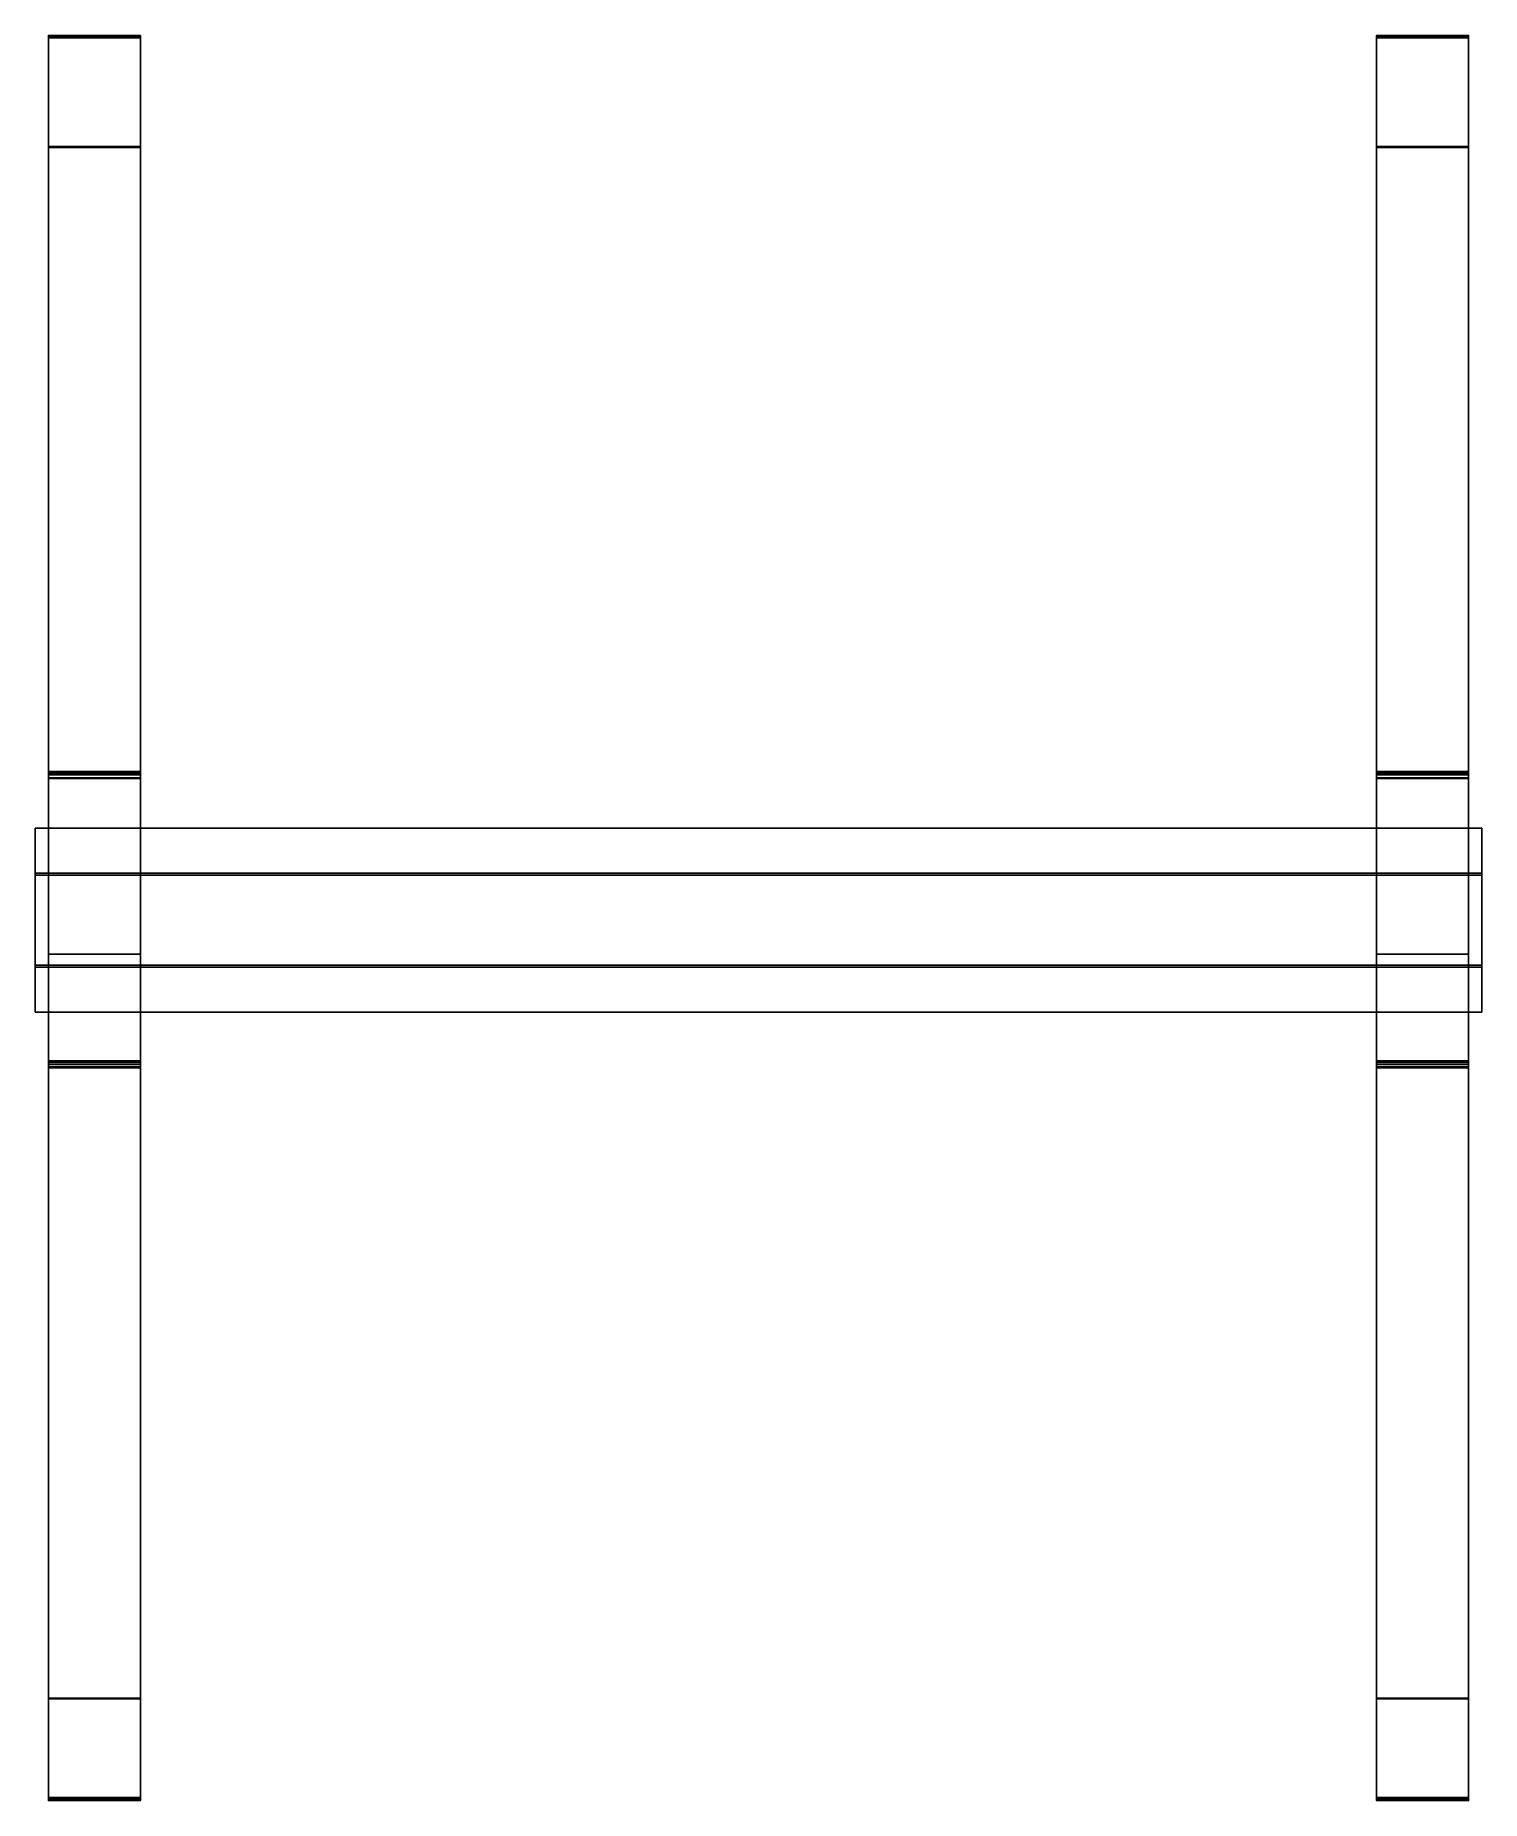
# Model space of a CAD drawing. Extents: x -0.55 to 0.55, y -0.67 to 0.67.
import ezdxf

# ---------------------------------------------------------------- set-up
doc = ezdxf.new("R2010")
doc.units = 0
doc.layers.add('BALANCIER', color=5, linetype='CONTINUOUS')

msp = doc.modelspace()

# ---------------------------------------------------------------- linework, layer by layer
at = {"layer": 'BALANCIER'}
for points in [[(-0.54, 0.6707, 0.1803), (-0.54, 0.1109, 0.1971), (-0.54, 0.1116, 0.2571), (-0.54, 0.6713, 0.2303)], [(-0.54, 0.6713, 0.2303), (-0.54, 0.1116, 0.2571), (-0.47, 0.1116, 0.2571), (-0.47, 0.6713, 0.2303)], [(-0.47, 0.6713, 0.2303), (-0.47, 0.6707, 0.1803), (-0.54, 0.6707, 0.1803), (-0.54, 0.6713, 0.2303)], [(-0.47, 0.1116, 0.2571), (-0.47, 0.1109, 0.1971), (-0.47, 0.6707, 0.1803), (-0.47, 0.6713, 0.2303)], [(0.47, 0.6707, 0.1803), (0.47, 0.1109, 0.1971), (0.47, 0.1116, 0.2571), (0.47, 0.6713, 0.2303)], [(0.47, 0.6713, 0.2303), (0.47, 0.1116, 0.2571), (0.54, 0.1116, 0.2571), (0.54, 0.6713, 0.2303)], [(0.54, 0.6713, 0.2303), (0.54, 0.6707, 0.1803), (0.47, 0.6707, 0.1803), (0.47, 0.6713, 0.2303)], [(0.54, 0.1116, 0.2571), (0.54, 0.1109, 0.1971), (0.54, 0.6707, 0.1803), (0.54, 0.6713, 0.2303)], [(-0.47, 0.6707, 0.1803), (-0.47, 0.1109, 0.1971), (-0.54, 0.1109, 0.1971), (-0.54, 0.6707, 0.1803)], [(-0.47, 0.6702, 0.1403), (-0.47, 0.6694, 0.0703), (-0.54, 0.6694, 0.0703), (-0.54, 0.6702, 0.1403)], [(-0.54, 0.6694, 0.0703), (-0.54, 0.1089, 0.0371), (-0.54, 0.1103, 0.1471), (-0.54, 0.6702, 0.1403)], [(-0.54, 0.6702, 0.1403), (-0.54, 0.1103, 0.1471), (-0.47, 0.1103, 0.1471), (-0.47, 0.6702, 0.1403)], [(-0.47, 0.6694, 0.0703), (-0.47, 0.1089, 0.0371), (-0.54, 0.1089, 0.0371), (-0.54, 0.6694, 0.0703)], [(-0.47, 0.1103, 0.1471), (-0.47, 0.1089, 0.0371), (-0.47, 0.6694, 0.0703), (-0.47, 0.6702, 0.1403)], [(0.54, 0.6707, 0.1803), (0.54, 0.1109, 0.1971), (0.47, 0.1109, 0.1971), (0.47, 0.6707, 0.1803)], [(0.47, 0.6694, 0.0703), (0.47, 0.1089, 0.0371), (0.47, 0.1103, 0.1471), (0.47, 0.6702, 0.1403)], [(0.54, 0.6702, 0.1403), (0.54, 0.6694, 0.0703), (0.47, 0.6694, 0.0703), (0.47, 0.6702, 0.1403)], [(0.47, 0.6702, 0.1403), (0.47, 0.1103, 0.1471), (0.54, 0.1103, 0.1471), (0.54, 0.6702, 0.1403)], [(0.54, 0.6694, 0.0703), (0.54, 0.1089, 0.0371), (0.47, 0.1089, 0.0371), (0.47, 0.6694, 0.0703)], [(0.54, 0.1103, 0.1471), (0.54, 0.1089, 0.0371), (0.54, 0.6694, 0.0703), (0.54, 0.6702, 0.1403)], [(-0.47, 0.5867, -0.1487), (-0.47, 0.5861, -0.1987), (-0.54, 0.5861, -0.1987), (-0.54, 0.5867, -0.1487)], [(-0.54, 0.5861, -0.1987), (-0.54, 0.1064, -0.1729), (-0.54, 0.1068, -0.1329), (-0.54, 0.5867, -0.1487)], [(-0.54, 0.5867, -0.1487), (-0.54, 0.1068, -0.1329), (-0.47, 0.1068, -0.1329), (-0.47, 0.5867, -0.1487)], [(-0.47, 0.5861, -0.1987), (-0.47, 0.1064, -0.1729), (-0.54, 0.1064, -0.1729), (-0.54, 0.5861, -0.1987)], [(-0.47, 0.1068, -0.1329), (-0.47, 0.1064, -0.1729), (-0.47, 0.5861, -0.1987), (-0.47, 0.5867, -0.1487)], [(0.47, 0.5861, -0.1987), (0.47, 0.1064, -0.1729), (0.47, 0.1068, -0.1329), (0.47, 0.5867, -0.1487)], [(0.47, 0.5867, -0.1487), (0.47, 0.1068, -0.1329), (0.54, 0.1068, -0.1329), (0.54, 0.5867, -0.1487)], [(0.54, 0.5867, -0.1487), (0.54, 0.5861, -0.1987), (0.47, 0.5861, -0.1987), (0.47, 0.5867, -0.1487)], [(0.54, 0.5861, -0.1987), (0.54, 0.1064, -0.1729), (0.47, 0.1064, -0.1729), (0.47, 0.5861, -0.1987)], [(0.54, 0.1068, -0.1329), (0.54, 0.1064, -0.1729), (0.54, 0.5861, -0.1987), (0.54, 0.5867, -0.1487)], [(-0.47, 0.1116, 0.2571), (-0.47, 0.1061, -0.1929), (-0.54, 0.1061, -0.1929), (-0.54, 0.1116, 0.2571)], [(-0.54, 0.1061, -0.1929), (-0.54, -0.1139, -0.1902), (-0.54, -0.1084, 0.2598), (-0.54, 0.1116, 0.2571)], [(-0.54, 0.1116, 0.2571), (-0.54, -0.1084, 0.2598), (-0.54, -0.0273, 0.3488), (-0.54, 0.0327, 0.3481)], [(-0.47, 0.0327, 0.3481), (-0.47, 0.1116, 0.2571), (-0.54, 0.1116, 0.2571), (-0.54, 0.0327, 0.3481)], [(-0.47, -0.1084, 0.2598), (-0.47, -0.1139, -0.1902), (-0.47, 0.1061, -0.1929), (-0.47, 0.1116, 0.2571)], [(-0.47, -0.0273, 0.3488), (-0.47, -0.1084, 0.2598), (-0.47, 0.1116, 0.2571), (-0.47, 0.0327, 0.3481)], [(0.47, 0.1116, 0.2571), (0.47, -0.1084, 0.2598), (0.47, -0.0273, 0.3488), (0.47, 0.0327, 0.3481)], [(0.54, 0.0327, 0.3481), (0.54, 0.1116, 0.2571), (0.47, 0.1116, 0.2571), (0.47, 0.0327, 0.3481)], [(0.47, 0.1061, -0.1929), (0.47, -0.1139, -0.1902), (0.47, -0.1084, 0.2598), (0.47, 0.1116, 0.2571)], [(0.54, 0.1116, 0.2571), (0.54, 0.1061, -0.1929), (0.47, 0.1061, -0.1929), (0.47, 0.1116, 0.2571)], [(0.54, -0.0273, 0.3488), (0.54, -0.1084, 0.2598), (0.54, 0.1116, 0.2571), (0.54, 0.0327, 0.3481)], [(0.54, -0.1084, 0.2598), (0.54, -0.1139, -0.1902), (0.54, 0.1061, -0.1929), (0.54, 0.1116, 0.2571)], [(-0.47, 0.1061, -0.1929), (-0.47, -0.1139, -0.1902), (-0.54, -0.1139, -0.1902), (-0.54, 0.1061, -0.1929)], [(0.54, 0.1061, -0.1929), (0.54, -0.1139, -0.1902), (0.47, -0.1139, -0.1902), (0.47, 0.1061, -0.1929)], [(0.55, 0.0342, 0.0587), (0.55, 0.0684, -0.0024), (-0.55, 0.0684, -0.0024), (-0.55, 0.0342, 0.0587)], [(0.55, 0.0684, -0.0024), (0.55, 0.0327, -0.0626), (-0.55, 0.0327, -0.0626), (-0.55, 0.0684, -0.0024)], [(-0.55, -0.0358, 0.0595), (-0.55, 0.0342, 0.0587), (-0.55, 0.0684, -0.0024), (-0.55, -0.0715, -0.0007)], [(-0.55, -0.0715, -0.0007), (-0.55, 0.0684, -0.0024), (-0.55, 0.0327, -0.0626), (-0.55, -0.0373, -0.0617)], [(0.55, 0.0327, -0.0626), (0.55, 0.0684, -0.0024), (0.55, 0.0342, 0.0587), (0.55, -0.0373, -0.0617)], [(0.55, -0.0358, 0.0595), (0.55, 0.0342, 0.0587), (-0.55, 0.0342, 0.0587), (-0.55, -0.0358, 0.0595)], [(0.55, 0.0327, -0.0626), (0.55, -0.0373, -0.0617), (-0.55, -0.0373, -0.0617), (-0.55, 0.0327, -0.0626)], [(-0.54, 0.0327, 0.3481), (-0.54, -0.0273, 0.3488), (-0.47, -0.0273, 0.3488), (-0.47, 0.0327, 0.3481)], [(0.47, 0.0327, 0.3481), (0.47, -0.0273, 0.3488), (0.54, -0.0273, 0.3488), (0.54, 0.0327, 0.3481)], [(0.55, -0.0373, -0.0617), (0.55, 0.0342, 0.0587), (0.55, -0.0358, 0.0595), (0.55, -0.0715, -0.0007)], [(0.55, -0.0715, -0.0007), (0.55, -0.0358, 0.0595), (-0.55, -0.0358, 0.0595), (-0.55, -0.0715, -0.0007)], [(0.55, -0.0373, -0.0617), (0.55, -0.0715, -0.0007), (-0.55, -0.0715, -0.0007), (-0.55, -0.0373, -0.0617)], [(-0.54, -0.0273, 0.3488), (-0.54, -0.1084, 0.2598), (-0.47, -0.1084, 0.2598), (-0.47, -0.0273, 0.3488)], [(0.47, -0.0273, 0.3488), (0.47, -0.1084, 0.2598), (0.54, -0.1084, 0.2598), (0.54, -0.0273, 0.3488)], [(-0.54, -0.1084, 0.2598), (-0.54, -0.1139, -0.1902), (-0.47, -0.1139, -0.1902), (-0.47, -0.1084, 0.2598)], [(-0.54, -0.1084, 0.2598), (-0.54, -0.6687, 0.2366), (-0.47, -0.6687, 0.2366), (-0.47, -0.1084, 0.2598)], [(-0.54, -0.1092, 0.1898), (-0.54, -0.6692, 0.1966), (-0.54, -0.6687, 0.2366), (-0.54, -0.1084, 0.2598)], [(-0.47, -0.1092, 0.1898), (-0.47, -0.6692, 0.1966), (-0.54, -0.6692, 0.1966), (-0.54, -0.1092, 0.1898)], [(-0.54, -0.1112, 0.0298), (-0.54, -0.6711, 0.0366), (-0.54, -0.6706, 0.0766), (-0.54, -0.1097, 0.1498)], [(-0.54, -0.1097, 0.1498), (-0.54, -0.6706, 0.0766), (-0.47, -0.6706, 0.0766), (-0.47, -0.1097, 0.1498)], [(-0.47, -0.1112, 0.0298), (-0.47, -0.6711, 0.0366), (-0.54, -0.6711, 0.0366), (-0.54, -0.1112, 0.0298)], [(-0.54, -0.1136, -0.1702), (-0.54, -0.5938, -0.1843), (-0.54, -0.5933, -0.1443), (-0.54, -0.1131, -0.1302)], [(-0.54, -0.1131, -0.1302), (-0.54, -0.5933, -0.1443), (-0.47, -0.5933, -0.1443), (-0.47, -0.1131, -0.1302)], [(-0.47, -0.1136, -0.1702), (-0.47, -0.5938, -0.1843), (-0.54, -0.5938, -0.1843), (-0.54, -0.1136, -0.1702)], [(-0.47, -0.6687, 0.2366), (-0.47, -0.6692, 0.1966), (-0.47, -0.1092, 0.1898), (-0.47, -0.1084, 0.2598)], [(-0.47, -0.6706, 0.0766), (-0.47, -0.6711, 0.0366), (-0.47, -0.1112, 0.0298), (-0.47, -0.1097, 0.1498)], [(-0.47, -0.5933, -0.1443), (-0.47, -0.5938, -0.1843), (-0.47, -0.1136, -0.1702), (-0.47, -0.1131, -0.1302)], [(0.47, -0.1084, 0.2598), (0.47, -0.1139, -0.1902), (0.54, -0.1139, -0.1902), (0.54, -0.1084, 0.2598)], [(0.47, -0.1084, 0.2598), (0.47, -0.6687, 0.2366), (0.54, -0.6687, 0.2366), (0.54, -0.1084, 0.2598)], [(0.47, -0.1092, 0.1898), (0.47, -0.6692, 0.1966), (0.47, -0.6687, 0.2366), (0.47, -0.1084, 0.2598)], [(0.54, -0.1092, 0.1898), (0.54, -0.6692, 0.1966), (0.47, -0.6692, 0.1966), (0.47, -0.1092, 0.1898)], [(0.47, -0.1112, 0.0298), (0.47, -0.6711, 0.0366), (0.47, -0.6706, 0.0766), (0.47, -0.1097, 0.1498)], [(0.47, -0.1097, 0.1498), (0.47, -0.6706, 0.0766), (0.54, -0.6706, 0.0766), (0.54, -0.1097, 0.1498)], [(0.54, -0.1112, 0.0298), (0.54, -0.6711, 0.0366), (0.47, -0.6711, 0.0366), (0.47, -0.1112, 0.0298)], [(0.47, -0.1136, -0.1702), (0.47, -0.5938, -0.1843), (0.47, -0.5933, -0.1443), (0.47, -0.1131, -0.1302)], [(0.47, -0.1131, -0.1302), (0.47, -0.5933, -0.1443), (0.54, -0.5933, -0.1443), (0.54, -0.1131, -0.1302)], [(0.54, -0.1136, -0.1702), (0.54, -0.5938, -0.1843), (0.47, -0.5938, -0.1843), (0.47, -0.1136, -0.1702)], [(0.54, -0.6687, 0.2366), (0.54, -0.6692, 0.1966), (0.54, -0.1092, 0.1898), (0.54, -0.1084, 0.2598)], [(0.54, -0.6706, 0.0766), (0.54, -0.6711, 0.0366), (0.54, -0.1112, 0.0298), (0.54, -0.1097, 0.1498)], [(0.54, -0.5933, -0.1443), (0.54, -0.5938, -0.1843), (0.54, -0.1136, -0.1702), (0.54, -0.1131, -0.1302)], [(-0.54, -0.5933, -0.1443), (-0.54, -0.5938, -0.1843), (-0.47, -0.5938, -0.1843), (-0.47, -0.5933, -0.1443)], [(0.47, -0.5933, -0.1443), (0.47, -0.5938, -0.1843), (0.54, -0.5938, -0.1843), (0.54, -0.5933, -0.1443)], [(-0.54, -0.6687, 0.2366), (-0.54, -0.6692, 0.1966), (-0.47, -0.6692, 0.1966), (-0.47, -0.6687, 0.2366)], [(-0.54, -0.6706, 0.0766), (-0.54, -0.6711, 0.0366), (-0.47, -0.6711, 0.0366), (-0.47, -0.6706, 0.0766)], [(0.47, -0.6687, 0.2366), (0.47, -0.6692, 0.1966), (0.54, -0.6692, 0.1966), (0.54, -0.6687, 0.2366)], [(0.47, -0.6706, 0.0766), (0.47, -0.6711, 0.0366), (0.54, -0.6711, 0.0366), (0.54, -0.6706, 0.0766)]]:
    msp.add_3dface(points, dxfattribs=at)

doc.saveas('drawing.dxf')
